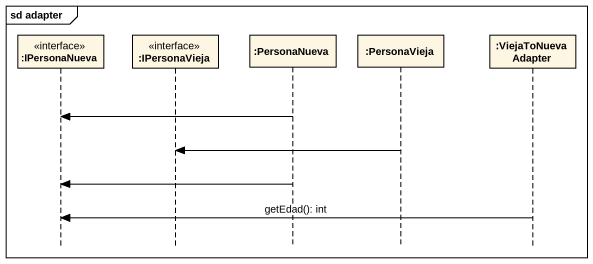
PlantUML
@startuml
mainframe sd adapter
hide footbox
participant ":IPersonaNueva" as IPersonaNueva <<interface>>
participant ":IPersonaVieja" as IPersonaVieja <<interface>>
participant ":PersonaNueva" as PersonaNueva
participant ":PersonaVieja" as PersonaVieja
participant ":ViejaToNuevaAdapter" as ViejaToNuevaAdapter

PersonaNueva -> IPersonaNueva
PersonaVieja -> IPersonaVieja
PersonaNueva -> IPersonaNueva
ViejaToNuevaAdapter -> IPersonaNueva : getEdad(): int
@enduml
